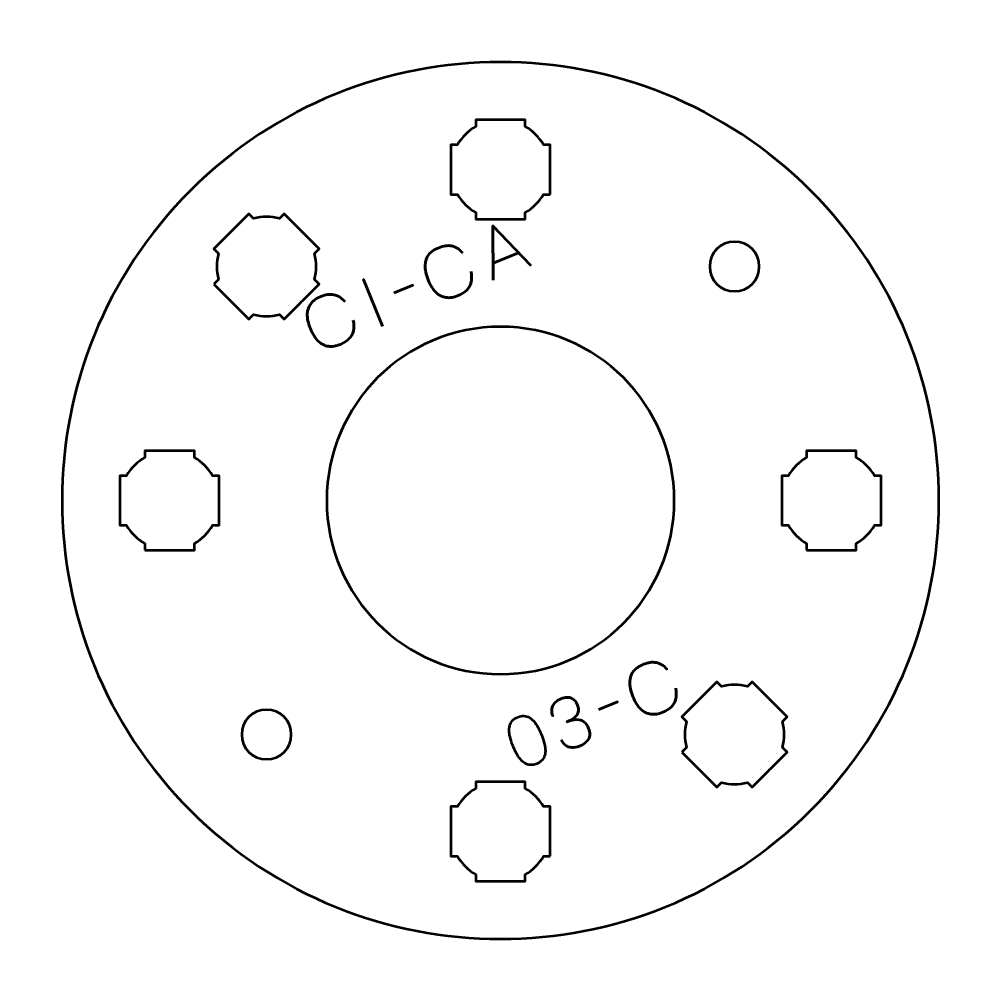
# Model space of a CAD drawing. Header units: centimetres. Extents: x -16.4 to -4.6, y -20.8 to -8.9.
# Drawn here: x -16.41 to -10.59, y -20.76 to -14.94 of the extents above; entities that cross this region are included whole.
import ezdxf

# ---------------------------------------------------------------- set-up
doc = ezdxf.new("R2010")
doc.units = ezdxf.units.CM
doc.header["$MEASUREMENT"] = 0
doc.layers.add('Layer 1', color=7, linetype='Continuous')

msp = doc.modelspace()

# ---------------------------------------------------------------- linework, layer by layer
at = {"layer": 'Layer 1', "lineweight": 53}
for points, knots in [([(-15.37382, -15.97616), (-14.33912, -14.94146), (-12.66088, -14.94146), (-11.62615, -15.97619), (-11.62615, -15.97619), (-10.59145, -17.01089), (-10.59145, -18.68913), (-11.62615, -19.72383), (-11.62615, -19.72383), (-12.66088, -20.75855), (-14.33912, -20.75855), (-15.37382, -19.72385), (-15.37382, -19.72385), (-16.40855, -18.68913), (-16.40855, -17.01089), (-15.37382, -15.97616)], [0, 0, 0, 0, 0.25, 0.25, 0.25, 0.25, 0.5, 0.5, 0.5, 0.5, 0.75, 0.75, 0.75, 0.75, 1, 1, 1, 1]), ([(-13.19997, -15.99998), (-13.19997, -15.99998), (-13.24017, -15.99998), (-13.24017, -15.99998), (-13.24017, -15.99998), (-13.2665, -16.0455), (-13.30446, -16.08343), (-13.34997, -16.10976), (-13.34997, -16.10976), (-13.34997, -16.10976), (-13.34997, -16.14998), (-13.34997, -16.14998), (-13.34997, -16.14998), (-13.34997, -16.14998), (-13.64997, -16.14998), (-13.64997, -16.14998), (-13.64997, -16.14998), (-13.64997, -16.14998), (-13.64997, -16.10979), (-13.64997, -16.10979), (-13.64997, -16.10979), (-13.6955, -16.08346), (-13.73349, -16.04551), (-13.75985, -15.99998), (-13.75985, -15.99998), (-13.75985, -15.99998), (-13.79997, -15.99998), (-13.79997, -15.99998), (-13.79997, -15.99998), (-13.79997, -15.99998), (-13.79997, -15.85456), (-13.79997, -15.85456), (-13.79997, -15.85456), (-13.79997, -15.85456), (-13.80003, -15.84991), (-13.80003, -15.84991), (-13.80003, -15.84991), (-13.80003, -15.84991), (-13.79997, -15.84527), (-13.79997, -15.84527), (-13.79997, -15.84527), (-13.79997, -15.84527), (-13.79997, -15.69998), (-13.79997, -15.69998), (-13.79997, -15.69998), (-13.79997, -15.69998), (-13.7599, -15.69998), (-13.7599, -15.69998), (-13.7599, -15.69998), (-13.73355, -15.65441), (-13.69555, -15.6164), (-13.64997, -15.59004), (-13.64997, -15.59004), (-13.64997, -15.59004), (-13.64997, -15.54998), (-13.64997, -15.54998), (-13.64997, -15.54998), (-13.64997, -15.54998), (-13.50669, -15.54998), (-13.50669, -15.54998), (-13.50669, -15.54998), (-13.50669, -15.54998), (-13.50002, -15.5499), (-13.50002, -15.5499), (-13.50002, -15.5499), (-13.50002, -15.5499), (-13.49334, -15.54998), (-13.49334, -15.54998), (-13.49334, -15.54998), (-13.49334, -15.54998), (-13.34997, -15.54998), (-13.34997, -15.54998), (-13.34997, -15.54998), (-13.34997, -15.54998), (-13.34997, -15.59008), (-13.34997, -15.59008), (-13.34997, -15.59008), (-13.30443, -15.61644), (-13.26645, -15.65443), (-13.24012, -15.69998), (-13.24012, -15.69998), (-13.24012, -15.69998), (-13.19997, -15.69998), (-13.19997, -15.69998), (-13.19997, -15.69998), (-13.19997, -15.69998), (-13.19997, -15.99998), (-13.19997, -15.99998)], [0, 0, 0, 0, 0.0454545, 0.0454545, 0.0454545, 0.0454545, 0.0909091, 0.0909091, 0.0909091, 0.0909091, 0.1363636, 0.1363636, 0.1363636, 0.1363636, 0.1818182, 0.1818182, 0.1818182, 0.1818182, 0.2272727, 0.2272727, 0.2272727, 0.2272727, 0.2727273, 0.2727273, 0.2727273, 0.2727273, 0.3181818, 0.3181818, 0.3181818, 0.3181818, 0.3636364, 0.3636364, 0.3636364, 0.3636364, 0.4090909, 0.4090909, 0.4090909, 0.4090909, 0.4545455, 0.4545455, 0.4545455, 0.4545455, 0.5, 0.5, 0.5, 0.5, 0.5454545, 0.5454545, 0.5454545, 0.5454545, 0.5909091, 0.5909091, 0.5909091, 0.5909091, 0.6363636, 0.6363636, 0.6363636, 0.6363636, 0.6818182, 0.6818182, 0.6818182, 0.6818182, 0.7272727, 0.7272727, 0.7272727, 0.7272727, 0.7727273, 0.7727273, 0.7727273, 0.7727273, 0.8181818, 0.8181818, 0.8181818, 0.8181818, 0.8636364, 0.8636364, 0.8636364, 0.8636364, 0.9090909, 0.9090909, 0.9090909, 0.9090909, 0.9545455, 0.9545455, 0.9545455, 0.9545455, 1, 1, 1, 1]), ([(-15.23245, -16.54182), (-15.23245, -16.54182), (-15.20403, -16.51339), (-15.20403, -16.51339), (-15.20403, -16.51339), (-15.2176, -16.46259), (-15.21758, -16.40893), (-15.20401, -16.35813), (-15.20401, -16.35813), (-15.20401, -16.35813), (-15.23245, -16.32969), (-15.23245, -16.32969), (-15.23245, -16.32969), (-15.23245, -16.32969), (-15.02032, -16.11756), (-15.02032, -16.11756), (-15.02032, -16.11756), (-15.02032, -16.11756), (-14.9919, -16.14597), (-14.9919, -16.14597), (-14.9919, -16.14597), (-14.94109, -16.1324), (-14.88739, -16.13237), (-14.83656, -16.14593), (-14.83656, -16.14593), (-14.83656, -16.14593), (-14.80819, -16.11756), (-14.80819, -16.11756), (-14.80819, -16.11756), (-14.80819, -16.11756), (-14.70536, -16.22038), (-14.70536, -16.22038), (-14.70536, -16.22038), (-14.70536, -16.22038), (-14.70203, -16.22363), (-14.70203, -16.22363), (-14.70203, -16.22363), (-14.70203, -16.22363), (-14.69879, -16.22695), (-14.69879, -16.22695), (-14.69879, -16.22695), (-14.69879, -16.22695), (-14.59606, -16.32969), (-14.59606, -16.32969), (-14.59606, -16.32969), (-14.59606, -16.32969), (-14.62439, -16.35802), (-14.62439, -16.35802), (-14.62439, -16.35802), (-14.6108, -16.40888), (-14.61079, -16.46262), (-14.62438, -16.51349), (-14.62438, -16.51349), (-14.62438, -16.51349), (-14.59606, -16.54182), (-14.59606, -16.54182), (-14.59606, -16.54182), (-14.59606, -16.54182), (-14.69737, -16.64313), (-14.69737, -16.64313), (-14.69737, -16.64313), (-14.69737, -16.64313), (-14.70203, -16.64791), (-14.70203, -16.64791), (-14.70203, -16.64791), (-14.70203, -16.64791), (-14.70681, -16.65257), (-14.70681, -16.65257), (-14.70681, -16.65257), (-14.70681, -16.65257), (-14.80819, -16.75395), (-14.80819, -16.75395), (-14.80819, -16.75395), (-14.80819, -16.75395), (-14.83654, -16.7256), (-14.83654, -16.7256), (-14.83654, -16.7256), (-14.88739, -16.73916), (-14.9411, -16.73915), (-14.99193, -16.72556), (-14.99193, -16.72556), (-14.99193, -16.72556), (-15.02032, -16.75395), (-15.02032, -16.75395), (-15.02032, -16.75395), (-15.02032, -16.75395), (-15.23245, -16.54182), (-15.23245, -16.54182)], [0, 0, 0, 0, 0.0454545, 0.0454545, 0.0454545, 0.0454545, 0.0909091, 0.0909091, 0.0909091, 0.0909091, 0.1363636, 0.1363636, 0.1363636, 0.1363636, 0.1818182, 0.1818182, 0.1818182, 0.1818182, 0.2272727, 0.2272727, 0.2272727, 0.2272727, 0.2727273, 0.2727273, 0.2727273, 0.2727273, 0.3181818, 0.3181818, 0.3181818, 0.3181818, 0.3636364, 0.3636364, 0.3636364, 0.3636364, 0.4090909, 0.4090909, 0.4090909, 0.4090909, 0.4545455, 0.4545455, 0.4545455, 0.4545455, 0.5, 0.5, 0.5, 0.5, 0.5454545, 0.5454545, 0.5454545, 0.5454545, 0.5909091, 0.5909091, 0.5909091, 0.5909091, 0.6363636, 0.6363636, 0.6363636, 0.6363636, 0.6818182, 0.6818182, 0.6818182, 0.6818182, 0.7272727, 0.7272727, 0.7272727, 0.7272727, 0.7727273, 0.7727273, 0.7727273, 0.7727273, 0.8181818, 0.8181818, 0.8181818, 0.8181818, 0.8636364, 0.8636364, 0.8636364, 0.8636364, 0.9090909, 0.9090909, 0.9090909, 0.9090909, 0.9545455, 0.9545455, 0.9545455, 0.9545455, 1, 1, 1, 1]), ([(-12.0858, -16.28578), (-12.00297, -16.28578), (-11.9358, -16.35295), (-11.9358, -16.43578), (-11.9358, -16.43578), (-11.9358, -16.51861), (-12.00297, -16.58578), (-12.0858, -16.58578), (-12.0858, -16.58578), (-12.16863, -16.58578), (-12.2358, -16.51861), (-12.2358, -16.43578), (-12.2358, -16.43578), (-12.2358, -16.35295), (-12.16863, -16.28578), (-12.0858, -16.28578)], [0, 0, 0, 0, 0.25, 0.25, 0.25, 0.25, 0.5, 0.5, 0.5, 0.5, 0.75, 0.75, 0.75, 0.75, 1, 1, 1, 1]), ([(-13.50002, -16.79992), (-12.92022, -16.79992), (-12.45001, -17.27013), (-12.45001, -17.84993), (-12.45001, -17.84993), (-12.45001, -18.42973), (-12.92022, -18.89994), (-13.50002, -18.89994), (-13.50002, -18.89994), (-14.07982, -18.89994), (-14.55003, -18.42973), (-14.55003, -17.84993), (-14.55003, -17.84993), (-14.55003, -17.27013), (-14.07982, -16.79992), (-13.50002, -16.79992)], [0, 0, 0, 0, 0.25, 0.25, 0.25, 0.25, 0.5, 0.5, 0.5, 0.5, 0.75, 0.75, 0.75, 0.75, 1, 1, 1, 1]), ([(-15.65004, -18.14997), (-15.65004, -18.14997), (-15.65004, -18.10977), (-15.65004, -18.10977), (-15.65004, -18.10977), (-15.69556, -18.08344), (-15.73349, -18.04548), (-15.75982, -17.99997), (-15.75982, -17.99997), (-15.75982, -17.99997), (-15.80004, -17.99997), (-15.80004, -17.99997), (-15.80004, -17.99997), (-15.80004, -17.99997), (-15.80004, -17.69997), (-15.80004, -17.69997), (-15.80004, -17.69997), (-15.80004, -17.69997), (-15.75985, -17.69997), (-15.75985, -17.69997), (-15.75985, -17.69997), (-15.73352, -17.65444), (-15.69557, -17.61645), (-15.65004, -17.59009), (-15.65004, -17.59009), (-15.65004, -17.59009), (-15.65004, -17.54997), (-15.65004, -17.54997), (-15.65004, -17.54997), (-15.65004, -17.54997), (-15.50462, -17.54997), (-15.50462, -17.54997), (-15.50462, -17.54997), (-15.50462, -17.54997), (-15.49997, -17.54991), (-15.49997, -17.54991), (-15.49997, -17.54991), (-15.49997, -17.54991), (-15.49533, -17.54997), (-15.49533, -17.54997), (-15.49533, -17.54997), (-15.49533, -17.54997), (-15.35004, -17.54997), (-15.35004, -17.54997), (-15.35004, -17.54997), (-15.35004, -17.54997), (-15.35004, -17.59004), (-15.35004, -17.59004), (-15.35004, -17.59004), (-15.30447, -17.61639), (-15.26646, -17.65439), (-15.2401, -17.69997), (-15.2401, -17.69997), (-15.2401, -17.69997), (-15.20004, -17.69997), (-15.20004, -17.69997), (-15.20004, -17.69997), (-15.20004, -17.69997), (-15.20004, -17.84325), (-15.20004, -17.84325), (-15.20004, -17.84325), (-15.20004, -17.84325), (-15.19996, -17.84992), (-15.19996, -17.84992), (-15.19996, -17.84992), (-15.19996, -17.84992), (-15.20004, -17.8566), (-15.20004, -17.8566), (-15.20004, -17.8566), (-15.20004, -17.8566), (-15.20004, -17.99997), (-15.20004, -17.99997), (-15.20004, -17.99997), (-15.20004, -17.99997), (-15.24014, -17.99997), (-15.24014, -17.99997), (-15.24014, -17.99997), (-15.2665, -18.04551), (-15.30449, -18.08349), (-15.35004, -18.10982), (-15.35004, -18.10982), (-15.35004, -18.10982), (-15.35004, -18.14997), (-15.35004, -18.14997), (-15.35004, -18.14997), (-15.35004, -18.14997), (-15.65004, -18.14997), (-15.65004, -18.14997)], [0, 0, 0, 0, 0.0454545, 0.0454545, 0.0454545, 0.0454545, 0.0909091, 0.0909091, 0.0909091, 0.0909091, 0.1363636, 0.1363636, 0.1363636, 0.1363636, 0.1818182, 0.1818182, 0.1818182, 0.1818182, 0.2272727, 0.2272727, 0.2272727, 0.2272727, 0.2727273, 0.2727273, 0.2727273, 0.2727273, 0.3181818, 0.3181818, 0.3181818, 0.3181818, 0.3636364, 0.3636364, 0.3636364, 0.3636364, 0.4090909, 0.4090909, 0.4090909, 0.4090909, 0.4545455, 0.4545455, 0.4545455, 0.4545455, 0.5, 0.5, 0.5, 0.5, 0.5454545, 0.5454545, 0.5454545, 0.5454545, 0.5909091, 0.5909091, 0.5909091, 0.5909091, 0.6363636, 0.6363636, 0.6363636, 0.6363636, 0.6818182, 0.6818182, 0.6818182, 0.6818182, 0.7272727, 0.7272727, 0.7272727, 0.7272727, 0.7727273, 0.7727273, 0.7727273, 0.7727273, 0.8181818, 0.8181818, 0.8181818, 0.8181818, 0.8636364, 0.8636364, 0.8636364, 0.8636364, 0.9090909, 0.9090909, 0.9090909, 0.9090909, 0.9545455, 0.9545455, 0.9545455, 0.9545455, 1, 1, 1, 1]), ([(-11.65004, -18.14997), (-11.65004, -18.14997), (-11.65004, -18.10977), (-11.65004, -18.10977), (-11.65004, -18.10977), (-11.69556, -18.08344), (-11.73349, -18.04548), (-11.75982, -17.99997), (-11.75982, -17.99997), (-11.75982, -17.99997), (-11.80004, -17.99997), (-11.80004, -17.99997), (-11.80004, -17.99997), (-11.80004, -17.99997), (-11.80004, -17.69997), (-11.80004, -17.69997), (-11.80004, -17.69997), (-11.80004, -17.69997), (-11.75985, -17.69997), (-11.75985, -17.69997), (-11.75985, -17.69997), (-11.73352, -17.65444), (-11.69557, -17.61645), (-11.65004, -17.59009), (-11.65004, -17.59009), (-11.65004, -17.59009), (-11.65004, -17.54997), (-11.65004, -17.54997), (-11.65004, -17.54997), (-11.65004, -17.54997), (-11.50462, -17.54997), (-11.50462, -17.54997), (-11.50462, -17.54997), (-11.50462, -17.54997), (-11.49997, -17.54991), (-11.49997, -17.54991), (-11.49997, -17.54991), (-11.49997, -17.54991), (-11.49533, -17.54997), (-11.49533, -17.54997), (-11.49533, -17.54997), (-11.49533, -17.54997), (-11.35004, -17.54997), (-11.35004, -17.54997), (-11.35004, -17.54997), (-11.35004, -17.54997), (-11.35004, -17.59004), (-11.35004, -17.59004), (-11.35004, -17.59004), (-11.30447, -17.61639), (-11.26646, -17.65439), (-11.2401, -17.69997), (-11.2401, -17.69997), (-11.2401, -17.69997), (-11.20004, -17.69997), (-11.20004, -17.69997), (-11.20004, -17.69997), (-11.20004, -17.69997), (-11.20004, -17.84325), (-11.20004, -17.84325), (-11.20004, -17.84325), (-11.20004, -17.84325), (-11.19996, -17.84992), (-11.19996, -17.84992), (-11.19996, -17.84992), (-11.19996, -17.84992), (-11.20004, -17.8566), (-11.20004, -17.8566), (-11.20004, -17.8566), (-11.20004, -17.8566), (-11.20004, -17.99997), (-11.20004, -17.99997), (-11.20004, -17.99997), (-11.20004, -17.99997), (-11.24014, -17.99997), (-11.24014, -17.99997), (-11.24014, -17.99997), (-11.2665, -18.04551), (-11.30449, -18.08349), (-11.35004, -18.10982), (-11.35004, -18.10982), (-11.35004, -18.10982), (-11.35004, -18.14997), (-11.35004, -18.14997), (-11.35004, -18.14997), (-11.35004, -18.14997), (-11.65004, -18.14997), (-11.65004, -18.14997)], [0, 0, 0, 0, 0.0454545, 0.0454545, 0.0454545, 0.0454545, 0.0909091, 0.0909091, 0.0909091, 0.0909091, 0.1363636, 0.1363636, 0.1363636, 0.1363636, 0.1818182, 0.1818182, 0.1818182, 0.1818182, 0.2272727, 0.2272727, 0.2272727, 0.2272727, 0.2727273, 0.2727273, 0.2727273, 0.2727273, 0.3181818, 0.3181818, 0.3181818, 0.3181818, 0.3636364, 0.3636364, 0.3636364, 0.3636364, 0.4090909, 0.4090909, 0.4090909, 0.4090909, 0.4545455, 0.4545455, 0.4545455, 0.4545455, 0.5, 0.5, 0.5, 0.5, 0.5454545, 0.5454545, 0.5454545, 0.5454545, 0.5909091, 0.5909091, 0.5909091, 0.5909091, 0.6363636, 0.6363636, 0.6363636, 0.6363636, 0.6818182, 0.6818182, 0.6818182, 0.6818182, 0.7272727, 0.7272727, 0.7272727, 0.7272727, 0.7727273, 0.7727273, 0.7727273, 0.7727273, 0.8181818, 0.8181818, 0.8181818, 0.8181818, 0.8636364, 0.8636364, 0.8636364, 0.8636364, 0.9090909, 0.9090909, 0.9090909, 0.9090909, 0.9545455, 0.9545455, 0.9545455, 0.9545455, 1, 1, 1, 1]), ([(-12.40403, -19.37025), (-12.40403, -19.37025), (-12.3756, -19.34182), (-12.3756, -19.34182), (-12.3756, -19.34182), (-12.38917, -19.29102), (-12.38915, -19.23735), (-12.37559, -19.18655), (-12.37559, -19.18655), (-12.37559, -19.18655), (-12.40403, -19.15812), (-12.40403, -19.15812), (-12.40403, -19.15812), (-12.40403, -19.15812), (-12.19189, -18.94598), (-12.19189, -18.94598), (-12.19189, -18.94598), (-12.19189, -18.94598), (-12.16348, -18.9744), (-12.16348, -18.9744), (-12.16348, -18.9744), (-12.11266, -18.96083), (-12.05897, -18.9608), (-12.00813, -18.97435), (-12.00813, -18.97435), (-12.00813, -18.97435), (-11.97976, -18.94598), (-11.97976, -18.94598), (-11.97976, -18.94598), (-11.97976, -18.94598), (-11.87694, -19.04881), (-11.87694, -19.04881), (-11.87694, -19.04881), (-11.87694, -19.04881), (-11.8736, -19.05206), (-11.8736, -19.05206), (-11.8736, -19.05206), (-11.8736, -19.05206), (-11.87037, -19.05538), (-11.87037, -19.05538), (-11.87037, -19.05538), (-11.87037, -19.05538), (-11.76763, -19.15812), (-11.76763, -19.15812), (-11.76763, -19.15812), (-11.76763, -19.15812), (-11.79596, -19.18645), (-11.79596, -19.18645), (-11.79596, -19.18645), (-11.78237, -19.2373), (-11.78237, -19.29105), (-11.79596, -19.34192), (-11.79596, -19.34192), (-11.79596, -19.34192), (-11.76763, -19.37025), (-11.76763, -19.37025), (-11.76763, -19.37025), (-11.76763, -19.37025), (-11.86895, -19.47156), (-11.86895, -19.47156), (-11.86895, -19.47156), (-11.86895, -19.47156), (-11.8736, -19.47633), (-11.8736, -19.47633), (-11.8736, -19.47633), (-11.8736, -19.47633), (-11.87838, -19.481), (-11.87838, -19.481), (-11.87838, -19.481), (-11.87838, -19.481), (-11.97976, -19.58238), (-11.97976, -19.58238), (-11.97976, -19.58238), (-11.97976, -19.58238), (-12.00812, -19.55402), (-12.00812, -19.55402), (-12.00812, -19.55402), (-12.05896, -19.56759), (-12.11268, -19.56758), (-12.1635, -19.55399), (-12.1635, -19.55399), (-12.1635, -19.55399), (-12.19189, -19.58238), (-12.19189, -19.58238), (-12.19189, -19.58238), (-12.19189, -19.58238), (-12.40403, -19.37025), (-12.40403, -19.37025)], [0, 0, 0, 0, 0.0454545, 0.0454545, 0.0454545, 0.0454545, 0.0909091, 0.0909091, 0.0909091, 0.0909091, 0.1363636, 0.1363636, 0.1363636, 0.1363636, 0.1818182, 0.1818182, 0.1818182, 0.1818182, 0.2272727, 0.2272727, 0.2272727, 0.2272727, 0.2727273, 0.2727273, 0.2727273, 0.2727273, 0.3181818, 0.3181818, 0.3181818, 0.3181818, 0.3636364, 0.3636364, 0.3636364, 0.3636364, 0.4090909, 0.4090909, 0.4090909, 0.4090909, 0.4545455, 0.4545455, 0.4545455, 0.4545455, 0.5, 0.5, 0.5, 0.5, 0.5454545, 0.5454545, 0.5454545, 0.5454545, 0.5909091, 0.5909091, 0.5909091, 0.5909091, 0.6363636, 0.6363636, 0.6363636, 0.6363636, 0.6818182, 0.6818182, 0.6818182, 0.6818182, 0.7272727, 0.7272727, 0.7272727, 0.7272727, 0.7727273, 0.7727273, 0.7727273, 0.7727273, 0.8181818, 0.8181818, 0.8181818, 0.8181818, 0.8636364, 0.8636364, 0.8636364, 0.8636364, 0.9090909, 0.9090909, 0.9090909, 0.9090909, 0.9545455, 0.9545455, 0.9545455, 0.9545455, 1, 1, 1, 1]), ([(-14.91423, -19.1142), (-14.8314, -19.1142), (-14.76423, -19.18137), (-14.76423, -19.2642), (-14.76423, -19.2642), (-14.76423, -19.34703), (-14.8314, -19.4142), (-14.91423, -19.4142), (-14.91423, -19.4142), (-14.99706, -19.4142), (-15.06423, -19.34703), (-15.06423, -19.2642), (-15.06423, -19.2642), (-15.06423, -19.18137), (-14.99706, -19.1142), (-14.91423, -19.1142)], [0, 0, 0, 0, 0.25, 0.25, 0.25, 0.25, 0.5, 0.5, 0.5, 0.5, 0.75, 0.75, 0.75, 0.75, 1, 1, 1, 1]), ([(-13.19997, -19.99998), (-13.19997, -19.99998), (-13.24017, -19.99998), (-13.24017, -19.99998), (-13.24017, -19.99998), (-13.2665, -20.0455), (-13.30446, -20.08343), (-13.34997, -20.10976), (-13.34997, -20.10976), (-13.34997, -20.10976), (-13.34997, -20.14998), (-13.34997, -20.14998), (-13.34997, -20.14998), (-13.34997, -20.14998), (-13.64997, -20.14998), (-13.64997, -20.14998), (-13.64997, -20.14998), (-13.64997, -20.14998), (-13.64997, -20.10979), (-13.64997, -20.10979), (-13.64997, -20.10979), (-13.6955, -20.08346), (-13.73349, -20.04551), (-13.75985, -19.99998), (-13.75985, -19.99998), (-13.75985, -19.99998), (-13.79997, -19.99998), (-13.79997, -19.99998), (-13.79997, -19.99998), (-13.79997, -19.99998), (-13.79997, -19.85456), (-13.79997, -19.85456), (-13.79997, -19.85456), (-13.79997, -19.85456), (-13.80003, -19.84991), (-13.80003, -19.84991), (-13.80003, -19.84991), (-13.80003, -19.84991), (-13.79997, -19.84527), (-13.79997, -19.84527), (-13.79997, -19.84527), (-13.79997, -19.84527), (-13.79997, -19.69998), (-13.79997, -19.69998), (-13.79997, -19.69998), (-13.79997, -19.69998), (-13.7599, -19.69998), (-13.7599, -19.69998), (-13.7599, -19.69998), (-13.73355, -19.65441), (-13.69555, -19.6164), (-13.64997, -19.59004), (-13.64997, -19.59004), (-13.64997, -19.59004), (-13.64997, -19.54998), (-13.64997, -19.54998), (-13.64997, -19.54998), (-13.64997, -19.54998), (-13.50669, -19.54998), (-13.50669, -19.54998), (-13.50669, -19.54998), (-13.50669, -19.54998), (-13.50002, -19.5499), (-13.50002, -19.5499), (-13.50002, -19.5499), (-13.50002, -19.5499), (-13.49334, -19.54998), (-13.49334, -19.54998), (-13.49334, -19.54998), (-13.49334, -19.54998), (-13.34997, -19.54998), (-13.34997, -19.54998), (-13.34997, -19.54998), (-13.34997, -19.54998), (-13.34997, -19.59008), (-13.34997, -19.59008), (-13.34997, -19.59008), (-13.30443, -19.61644), (-13.26645, -19.65443), (-13.24012, -19.69998), (-13.24012, -19.69998), (-13.24012, -19.69998), (-13.19997, -19.69998), (-13.19997, -19.69998), (-13.19997, -19.69998), (-13.19997, -19.69998), (-13.19997, -19.99998), (-13.19997, -19.99998)], [0, 0, 0, 0, 0.0454545, 0.0454545, 0.0454545, 0.0454545, 0.0909091, 0.0909091, 0.0909091, 0.0909091, 0.1363636, 0.1363636, 0.1363636, 0.1363636, 0.1818182, 0.1818182, 0.1818182, 0.1818182, 0.2272727, 0.2272727, 0.2272727, 0.2272727, 0.2727273, 0.2727273, 0.2727273, 0.2727273, 0.3181818, 0.3181818, 0.3181818, 0.3181818, 0.3636364, 0.3636364, 0.3636364, 0.3636364, 0.4090909, 0.4090909, 0.4090909, 0.4090909, 0.4545455, 0.4545455, 0.4545455, 0.4545455, 0.5, 0.5, 0.5, 0.5, 0.5454545, 0.5454545, 0.5454545, 0.5454545, 0.5909091, 0.5909091, 0.5909091, 0.5909091, 0.6363636, 0.6363636, 0.6363636, 0.6363636, 0.6818182, 0.6818182, 0.6818182, 0.6818182, 0.7272727, 0.7272727, 0.7272727, 0.7272727, 0.7727273, 0.7727273, 0.7727273, 0.7727273, 0.8181818, 0.8181818, 0.8181818, 0.8181818, 0.8636364, 0.8636364, 0.8636364, 0.8636364, 0.9090909, 0.9090909, 0.9090909, 0.9090909, 0.9545455, 0.9545455, 0.9545455, 0.9545455, 1, 1, 1, 1])]:
    msp.add_open_spline(points, degree=3, knots=knots, dxfattribs=at)
at = {"layer": 'Layer 1', "color": 5, "lineweight": 53}
for points, knots in [([(-13.54454, -16.51898), (-13.54454, -16.51898), (-13.54661, -16.19066), (-13.54661, -16.19066), (-13.54661, -16.19066), (-13.54661, -16.19066), (-13.31966, -16.42809), (-13.31966, -16.42809), (-13.31966, -16.42809), (-13.31966, -16.42809), (-13.54661, -16.19066), (-13.54661, -16.19066), (-13.54661, -16.19066), (-13.54661, -16.19066), (-13.54454, -16.51898), (-13.54454, -16.51898)], [0, 0, 0, 0, 0.25, 0.25, 0.25, 0.25, 0.5, 0.5, 0.5, 0.5, 0.75, 0.75, 0.75, 0.75, 1, 1, 1, 1]), ([(-13.67827, -16.46592), (-13.67347, -16.4901), (-13.67323, -16.51155), (-13.67769, -16.53021), (-13.67769, -16.53021), (-13.68216, -16.54887), (-13.69105, -16.56494), (-13.70429, -16.57845), (-13.70429, -16.57845), (-13.71754, -16.59194), (-13.73491, -16.60302), (-13.75638, -16.61165), (-13.75638, -16.61165), (-13.7825, -16.62228), (-13.80667, -16.62617), (-13.82901, -16.62329), (-13.82901, -16.62329), (-13.85135, -16.62042), (-13.87158, -16.61021), (-13.88977, -16.5927), (-13.88977, -16.5927), (-13.90796, -16.57512), (-13.92383, -16.54971), (-13.93737, -16.5163), (-13.93737, -16.5163), (-13.95076, -16.48295), (-13.957, -16.45368), (-13.95615, -16.42843), (-13.95615, -16.42843), (-13.95522, -16.40318), (-13.94777, -16.38179), (-13.93371, -16.36414), (-13.93371, -16.36414), (-13.91966, -16.34648), (-13.89957, -16.33247), (-13.87344, -16.32197), (-13.87344, -16.32197), (-13.84554, -16.31057), (-13.81976, -16.30713), (-13.79609, -16.3115), (-13.79609, -16.3115), (-13.77241, -16.31587), (-13.75116, -16.32883), (-13.73229, -16.35037), (-13.73229, -16.35037), (-13.75116, -16.32883), (-13.77241, -16.31587), (-13.79609, -16.3115), (-13.79609, -16.3115), (-13.81976, -16.30713), (-13.84554, -16.31057), (-13.87344, -16.32197), (-13.87344, -16.32197), (-13.89957, -16.33247), (-13.91966, -16.34648), (-13.93371, -16.36414), (-13.93371, -16.36414), (-13.94777, -16.38179), (-13.95522, -16.40318), (-13.95615, -16.42843), (-13.95615, -16.42843), (-13.957, -16.45368), (-13.95076, -16.48295), (-13.93737, -16.5163), (-13.93737, -16.5163), (-13.92383, -16.54971), (-13.90796, -16.57512), (-13.88977, -16.5927), (-13.88977, -16.5927), (-13.87158, -16.61021), (-13.85135, -16.62042), (-13.82901, -16.62329), (-13.82901, -16.62329), (-13.80667, -16.62617), (-13.7825, -16.62228), (-13.75638, -16.61165), (-13.75638, -16.61165), (-13.73491, -16.60302), (-13.71754, -16.59194), (-13.70429, -16.57845), (-13.70429, -16.57845), (-13.69105, -16.56494), (-13.68216, -16.54887), (-13.67769, -16.53021), (-13.67769, -16.53021), (-13.67323, -16.51155), (-13.67347, -16.4901), (-13.67827, -16.46592)], [0, 0, 0, 0, 0.0454545, 0.0454545, 0.0454545, 0.0454545, 0.0909091, 0.0909091, 0.0909091, 0.0909091, 0.1363636, 0.1363636, 0.1363636, 0.1363636, 0.1818182, 0.1818182, 0.1818182, 0.1818182, 0.2272727, 0.2272727, 0.2272727, 0.2272727, 0.2727273, 0.2727273, 0.2727273, 0.2727273, 0.3181818, 0.3181818, 0.3181818, 0.3181818, 0.3636364, 0.3636364, 0.3636364, 0.3636364, 0.4090909, 0.4090909, 0.4090909, 0.4090909, 0.4545455, 0.4545455, 0.4545455, 0.4545455, 0.5, 0.5, 0.5, 0.5, 0.5454545, 0.5454545, 0.5454545, 0.5454545, 0.5909091, 0.5909091, 0.5909091, 0.5909091, 0.6363636, 0.6363636, 0.6363636, 0.6363636, 0.6818182, 0.6818182, 0.6818182, 0.6818182, 0.7272727, 0.7272727, 0.7272727, 0.7272727, 0.7727273, 0.7727273, 0.7727273, 0.7727273, 0.8181818, 0.8181818, 0.8181818, 0.8181818, 0.8636364, 0.8636364, 0.8636364, 0.8636364, 0.9090909, 0.9090909, 0.9090909, 0.9090909, 0.9545455, 0.9545455, 0.9545455, 0.9545455, 1, 1, 1, 1]), ([(-13.54526, -16.41561), (-13.54526, -16.41561), (-13.3914, -16.35345), (-13.3914, -16.35345), (-13.3914, -16.35345), (-13.3914, -16.35345), (-13.54526, -16.41561), (-13.54526, -16.41561)], [0, 0, 0, 0, 0.5, 0.5, 0.5, 0.5, 1, 1, 1, 1]), ([(-14.21362, -16.79654), (-14.21362, -16.79654), (-14.32792, -16.51352), (-14.32792, -16.51352), (-14.32792, -16.51352), (-14.32792, -16.51352), (-14.21362, -16.79654), (-14.21362, -16.79654)], [0, 0, 0, 0, 0.5, 0.5, 0.5, 0.5, 1, 1, 1, 1]), ([(-14.1433, -16.59424), (-14.1433, -16.59424), (-14.02908, -16.5481), (-14.02908, -16.5481), (-14.02908, -16.5481), (-14.02908, -16.5481), (-14.1433, -16.59424), (-14.1433, -16.59424)], [0, 0, 0, 0, 0.5, 0.5, 0.5, 0.5, 1, 1, 1, 1]), ([(-14.38969, -16.7606), (-14.38489, -16.78478), (-14.38465, -16.80623), (-14.38911, -16.82489), (-14.38911, -16.82489), (-14.39358, -16.84355), (-14.40247, -16.85962), (-14.41571, -16.87313), (-14.41571, -16.87313), (-14.42896, -16.88662), (-14.44633, -16.8977), (-14.4678, -16.90633), (-14.4678, -16.90633), (-14.49392, -16.91696), (-14.51809, -16.92085), (-14.54043, -16.91797), (-14.54043, -16.91797), (-14.56277, -16.9151), (-14.583, -16.90489), (-14.60119, -16.88738), (-14.60119, -16.88738), (-14.61938, -16.8698), (-14.63525, -16.84439), (-14.64879, -16.81098), (-14.64879, -16.81098), (-14.66218, -16.77763), (-14.66842, -16.74836), (-14.66757, -16.72311), (-14.66757, -16.72311), (-14.66664, -16.69786), (-14.65919, -16.67647), (-14.64513, -16.65882), (-14.64513, -16.65882), (-14.63108, -16.64116), (-14.61099, -16.62715), (-14.58486, -16.61665), (-14.58486, -16.61665), (-14.55696, -16.60525), (-14.53118, -16.60181), (-14.50751, -16.60618), (-14.50751, -16.60618), (-14.48383, -16.61055), (-14.46258, -16.62351), (-14.44371, -16.64505), (-14.44371, -16.64505), (-14.46258, -16.62351), (-14.48383, -16.61055), (-14.50751, -16.60618), (-14.50751, -16.60618), (-14.53118, -16.60181), (-14.55696, -16.60525), (-14.58486, -16.61665), (-14.58486, -16.61665), (-14.61099, -16.62715), (-14.63108, -16.64116), (-14.64513, -16.65882), (-14.64513, -16.65882), (-14.65919, -16.67647), (-14.66664, -16.69786), (-14.66757, -16.72311), (-14.66757, -16.72311), (-14.66842, -16.74836), (-14.66218, -16.77763), (-14.64879, -16.81098), (-14.64879, -16.81098), (-14.63525, -16.84439), (-14.61938, -16.8698), (-14.60119, -16.88738), (-14.60119, -16.88738), (-14.583, -16.90489), (-14.56277, -16.9151), (-14.54043, -16.91797), (-14.54043, -16.91797), (-14.51809, -16.92085), (-14.49392, -16.91696), (-14.4678, -16.90633), (-14.4678, -16.90633), (-14.44633, -16.8977), (-14.42896, -16.88662), (-14.41571, -16.87313), (-14.41571, -16.87313), (-14.40247, -16.85962), (-14.39358, -16.84355), (-14.38911, -16.82489), (-14.38911, -16.82489), (-14.38465, -16.80623), (-14.38489, -16.78478), (-14.38969, -16.7606)], [0, 0, 0, 0, 0.0454545, 0.0454545, 0.0454545, 0.0454545, 0.0909091, 0.0909091, 0.0909091, 0.0909091, 0.1363636, 0.1363636, 0.1363636, 0.1363636, 0.1818182, 0.1818182, 0.1818182, 0.1818182, 0.2272727, 0.2272727, 0.2272727, 0.2272727, 0.2727273, 0.2727273, 0.2727273, 0.2727273, 0.3181818, 0.3181818, 0.3181818, 0.3181818, 0.3636364, 0.3636364, 0.3636364, 0.3636364, 0.4090909, 0.4090909, 0.4090909, 0.4090909, 0.4545455, 0.4545455, 0.4545455, 0.4545455, 0.5, 0.5, 0.5, 0.5, 0.5454545, 0.5454545, 0.5454545, 0.5454545, 0.5909091, 0.5909091, 0.5909091, 0.5909091, 0.6363636, 0.6363636, 0.6363636, 0.6363636, 0.6818182, 0.6818182, 0.6818182, 0.6818182, 0.7272727, 0.7272727, 0.7272727, 0.7272727, 0.7727273, 0.7727273, 0.7727273, 0.7727273, 0.8181818, 0.8181818, 0.8181818, 0.8181818, 0.8636364, 0.8636364, 0.8636364, 0.8636364, 0.9090909, 0.9090909, 0.9090909, 0.9090909, 0.9545455, 0.9545455, 0.9545455, 0.9545455, 1, 1, 1, 1]), ([(-12.44112, -18.98409), (-12.43632, -19.00827), (-12.43608, -19.02972), (-12.44054, -19.04838), (-12.44054, -19.04838), (-12.44501, -19.06704), (-12.45391, -19.08312), (-12.46715, -19.09662), (-12.46715, -19.09662), (-12.48039, -19.11012), (-12.49777, -19.12119), (-12.51923, -19.12982), (-12.51923, -19.12982), (-12.54535, -19.14046), (-12.56952, -19.14434), (-12.59186, -19.14146), (-12.59186, -19.14146), (-12.6142, -19.13859), (-12.63443, -19.12839), (-12.65262, -19.11087), (-12.65262, -19.11087), (-12.67081, -19.09329), (-12.68668, -19.06789), (-12.70022, -19.03447), (-12.70022, -19.03447), (-12.71361, -19.00112), (-12.71985, -18.97185), (-12.719, -18.9466), (-12.719, -18.9466), (-12.71807, -18.92135), (-12.71062, -18.89996), (-12.69656, -18.88231), (-12.69656, -18.88231), (-12.68251, -18.86465), (-12.66242, -18.85065), (-12.63629, -18.84015), (-12.63629, -18.84015), (-12.60839, -18.82874), (-12.58261, -18.82531), (-12.55894, -18.82967), (-12.55894, -18.82967), (-12.53527, -18.83404), (-12.51401, -18.847), (-12.49514, -18.86854), (-12.49514, -18.86854), (-12.51401, -18.847), (-12.53527, -18.83404), (-12.55894, -18.82967), (-12.55894, -18.82967), (-12.58261, -18.82531), (-12.60839, -18.82874), (-12.63629, -18.84015), (-12.63629, -18.84015), (-12.66242, -18.85065), (-12.68251, -18.86465), (-12.69656, -18.88231), (-12.69656, -18.88231), (-12.71062, -18.89996), (-12.71807, -18.92135), (-12.719, -18.9466), (-12.719, -18.9466), (-12.71985, -18.97185), (-12.71361, -19.00112), (-12.70022, -19.03447), (-12.70022, -19.03447), (-12.68668, -19.06789), (-12.67081, -19.09329), (-12.65262, -19.11087), (-12.65262, -19.11087), (-12.63443, -19.12839), (-12.6142, -19.13859), (-12.59186, -19.14146), (-12.59186, -19.14146), (-12.56952, -19.14434), (-12.54535, -19.14046), (-12.51923, -19.12982), (-12.51923, -19.12982), (-12.49777, -19.12119), (-12.48039, -19.11012), (-12.46715, -19.09662), (-12.46715, -19.09662), (-12.45391, -19.08312), (-12.44501, -19.06704), (-12.44054, -19.04838), (-12.44054, -19.04838), (-12.43608, -19.02972), (-12.43632, -19.00827), (-12.44112, -18.98409)], [0, 0, 0, 0, 0.0454545, 0.0454545, 0.0454545, 0.0454545, 0.0909091, 0.0909091, 0.0909091, 0.0909091, 0.1363636, 0.1363636, 0.1363636, 0.1363636, 0.1818182, 0.1818182, 0.1818182, 0.1818182, 0.2272727, 0.2272727, 0.2272727, 0.2272727, 0.2727273, 0.2727273, 0.2727273, 0.2727273, 0.3181818, 0.3181818, 0.3181818, 0.3181818, 0.3636364, 0.3636364, 0.3636364, 0.3636364, 0.4090909, 0.4090909, 0.4090909, 0.4090909, 0.4545455, 0.4545455, 0.4545455, 0.4545455, 0.5, 0.5, 0.5, 0.5, 0.5454545, 0.5454545, 0.5454545, 0.5454545, 0.5909091, 0.5909091, 0.5909091, 0.5909091, 0.6363636, 0.6363636, 0.6363636, 0.6363636, 0.6818182, 0.6818182, 0.6818182, 0.6818182, 0.7272727, 0.7272727, 0.7272727, 0.7272727, 0.7727273, 0.7727273, 0.7727273, 0.7727273, 0.8181818, 0.8181818, 0.8181818, 0.8181818, 0.8636364, 0.8636364, 0.8636364, 0.8636364, 0.9090909, 0.9090909, 0.9090909, 0.9090909, 0.9545455, 0.9545455, 0.9545455, 0.9545455, 1, 1, 1, 1]), ([(-13.13242, -19.29597), (-13.12661, -19.30998), (-13.11838, -19.32107), (-13.10766, -19.32906), (-13.10766, -19.32906), (-13.09686, -19.33706), (-13.08428, -19.34161), (-13.06982, -19.34273), (-13.06982, -19.34273), (-13.05536, -19.34384), (-13.03967, -19.34101), (-13.02282, -19.33432), (-13.02282, -19.33432), (-13.01022, -19.32928), (-12.9993, -19.32323), (-12.99007, -19.31633), (-12.99007, -19.31633), (-12.98083, -19.30942), (-12.97356, -19.30151), (-12.96842, -19.29267), (-12.96842, -19.29267), (-12.96326, -19.28383), (-12.96056, -19.27404), (-12.96018, -19.26318), (-12.96018, -19.26318), (-12.9598, -19.25232), (-12.96224, -19.24037), (-12.96742, -19.22748), (-12.96742, -19.22748), (-12.97432, -19.21013), (-12.98373, -19.197), (-12.99551, -19.18801), (-12.99551, -19.18801), (-13.00735, -19.17902), (-13.02178, -19.17444), (-13.03885, -19.17423), (-13.03885, -19.17423), (-13.05586, -19.17407), (-13.07579, -19.17856), (-13.09852, -19.18774), (-13.09852, -19.18774), (-13.08159, -19.18098), (-13.06798, -19.17362), (-13.05776, -19.1658), (-13.05776, -19.1658), (-13.04746, -19.15792), (-13.04005, -19.14965), (-13.03553, -19.14102), (-13.03553, -19.14102), (-13.03093, -19.1323), (-13.02875, -19.12337), (-13.02888, -19.1142), (-13.02888, -19.1142), (-13.02908, -19.10502), (-13.03104, -19.09569), (-13.03498, -19.08627), (-13.03498, -19.08627), (-13.03871, -19.07678), (-13.04358, -19.06848), (-13.04944, -19.06145), (-13.04944, -19.06145), (-13.0553, -19.05434), (-13.06231, -19.04891), (-13.07054, -19.04518), (-13.07054, -19.04518), (-13.07869, -19.04137), (-13.08806, -19.03966), (-13.09871, -19.03999), (-13.09871, -19.03999), (-13.10938, -19.04032), (-13.12132, -19.04318), (-13.13471, -19.0485), (-13.13471, -19.0485), (-13.14787, -19.05389), (-13.15866, -19.06049), (-13.16698, -19.06826), (-13.16698, -19.06826), (-13.17523, -19.07602), (-13.18131, -19.08458), (-13.18519, -19.09378), (-13.18519, -19.09378), (-13.18902, -19.10299), (-13.19079, -19.1125), (-13.19059, -19.12231), (-13.19059, -19.12231), (-13.19033, -19.13212), (-13.18829, -19.14173), (-13.18449, -19.15122), (-13.18449, -19.15122), (-13.18829, -19.14173), (-13.19033, -19.13212), (-13.19059, -19.12231), (-13.19059, -19.12231), (-13.19079, -19.1125), (-13.18902, -19.10299), (-13.18519, -19.09378), (-13.18519, -19.09378), (-13.18131, -19.08458), (-13.17523, -19.07602), (-13.16698, -19.06826), (-13.16698, -19.06826), (-13.15866, -19.06049), (-13.14787, -19.05389), (-13.13471, -19.0485), (-13.13471, -19.0485), (-13.12132, -19.04318), (-13.10938, -19.04032), (-13.09871, -19.03999), (-13.09871, -19.03999), (-13.08806, -19.03966), (-13.07869, -19.04137), (-13.07054, -19.04518), (-13.07054, -19.04518), (-13.06231, -19.04891), (-13.0553, -19.05434), (-13.04944, -19.06145), (-13.04944, -19.06145), (-13.04358, -19.06848), (-13.03871, -19.07678), (-13.03498, -19.08627), (-13.03498, -19.08627), (-13.03104, -19.09569), (-13.02908, -19.10502), (-13.02888, -19.1142), (-13.02888, -19.1142), (-13.02875, -19.12337), (-13.03093, -19.1323), (-13.03553, -19.14102), (-13.03553, -19.14102), (-13.04005, -19.14965), (-13.04746, -19.15792), (-13.05776, -19.1658), (-13.05776, -19.1658), (-13.06798, -19.17362), (-13.08159, -19.18098), (-13.09852, -19.18774), (-13.09852, -19.18774), (-13.07579, -19.17856), (-13.05586, -19.17407), (-13.03885, -19.17423), (-13.03885, -19.17423), (-13.02178, -19.17444), (-13.00735, -19.17902), (-12.99551, -19.18801), (-12.99551, -19.18801), (-12.98373, -19.197), (-12.97432, -19.21013), (-12.96742, -19.22748), (-12.96742, -19.22748), (-12.96224, -19.24037), (-12.9598, -19.25232), (-12.96018, -19.26318), (-12.96018, -19.26318), (-12.96056, -19.27404), (-12.96326, -19.28383), (-12.96842, -19.29267), (-12.96842, -19.29267), (-12.97356, -19.30151), (-12.98083, -19.30942), (-12.99007, -19.31633), (-12.99007, -19.31633), (-12.9993, -19.32323), (-13.01022, -19.32928), (-13.02282, -19.33432), (-13.02282, -19.33432), (-13.03967, -19.34101), (-13.05536, -19.34384), (-13.06982, -19.34273), (-13.06982, -19.34273), (-13.08428, -19.34161), (-13.09686, -19.33706), (-13.10766, -19.32906), (-13.10766, -19.32906), (-13.11838, -19.32107), (-13.12661, -19.30998), (-13.13242, -19.29597)], [0, 0, 0, 0, 0.0227273, 0.0227273, 0.0227273, 0.0227273, 0.0454545, 0.0454545, 0.0454545, 0.0454545, 0.0681818, 0.0681818, 0.0681818, 0.0681818, 0.0909091, 0.0909091, 0.0909091, 0.0909091, 0.1136364, 0.1136364, 0.1136364, 0.1136364, 0.1363636, 0.1363636, 0.1363636, 0.1363636, 0.1590909, 0.1590909, 0.1590909, 0.1590909, 0.1818182, 0.1818182, 0.1818182, 0.1818182, 0.2045455, 0.2045455, 0.2045455, 0.2045455, 0.2272727, 0.2272727, 0.2272727, 0.2272727, 0.25, 0.25, 0.25, 0.25, 0.2727273, 0.2727273, 0.2727273, 0.2727273, 0.2954545, 0.2954545, 0.2954545, 0.2954545, 0.3181818, 0.3181818, 0.3181818, 0.3181818, 0.3409091, 0.3409091, 0.3409091, 0.3409091, 0.3636364, 0.3636364, 0.3636364, 0.3636364, 0.3863636, 0.3863636, 0.3863636, 0.3863636, 0.4090909, 0.4090909, 0.4090909, 0.4090909, 0.4318182, 0.4318182, 0.4318182, 0.4318182, 0.4545455, 0.4545455, 0.4545455, 0.4545455, 0.4772727, 0.4772727, 0.4772727, 0.4772727, 0.5, 0.5, 0.5, 0.5, 0.5227273, 0.5227273, 0.5227273, 0.5227273, 0.5454545, 0.5454545, 0.5454545, 0.5454545, 0.5681818, 0.5681818, 0.5681818, 0.5681818, 0.5909091, 0.5909091, 0.5909091, 0.5909091, 0.6136364, 0.6136364, 0.6136364, 0.6136364, 0.6363636, 0.6363636, 0.6363636, 0.6363636, 0.6590909, 0.6590909, 0.6590909, 0.6590909, 0.6818182, 0.6818182, 0.6818182, 0.6818182, 0.7045455, 0.7045455, 0.7045455, 0.7045455, 0.7272727, 0.7272727, 0.7272727, 0.7272727, 0.75, 0.75, 0.75, 0.75, 0.7727273, 0.7727273, 0.7727273, 0.7727273, 0.7954545, 0.7954545, 0.7954545, 0.7954545, 0.8181818, 0.8181818, 0.8181818, 0.8181818, 0.8409091, 0.8409091, 0.8409091, 0.8409091, 0.8636364, 0.8636364, 0.8636364, 0.8636364, 0.8863636, 0.8863636, 0.8863636, 0.8863636, 0.9090909, 0.9090909, 0.9090909, 0.9090909, 0.9318182, 0.9318182, 0.9318182, 0.9318182, 0.9545455, 0.9545455, 0.9545455, 0.9545455, 0.9772727, 0.9772727, 0.9772727, 0.9772727, 1, 1, 1, 1]), ([(-12.90615, -19.11241), (-12.90615, -19.11241), (-12.79193, -19.06627), (-12.79193, -19.06627), (-12.79193, -19.06627), (-12.79193, -19.06627), (-12.90615, -19.11241), (-12.90615, -19.11241)], [0, 0, 0, 0, 0.5, 0.5, 0.5, 0.5, 1, 1, 1, 1]), ([(-13.28135, -19.44141), (-13.26762, -19.43582), (-13.25676, -19.42864), (-13.24886, -19.41996), (-13.24886, -19.41996), (-13.24088, -19.41121), (-13.23543, -19.40125), (-13.23237, -19.38998), (-13.23237, -19.38998), (-13.22937, -19.37871), (-13.22835, -19.36645), (-13.22936, -19.35318), (-13.22936, -19.35318), (-13.23038, -19.33991), (-13.23294, -19.32591), (-13.23711, -19.31119), (-13.23711, -19.31119), (-13.24122, -19.29641), (-13.24652, -19.28127), (-13.25286, -19.26555), (-13.25286, -19.26555), (-13.25916, -19.24997), (-13.26587, -19.23538), (-13.27316, -19.22198), (-13.27316, -19.22198), (-13.28039, -19.20851), (-13.28825, -19.19666), (-13.29677, -19.18642), (-13.29677, -19.18642), (-13.30529, -19.17611), (-13.31453, -19.16799), (-13.3245, -19.16198), (-13.3245, -19.16198), (-13.33454, -19.15596), (-13.34544, -19.15256), (-13.35715, -19.15175), (-13.35715, -19.15175), (-13.36892, -19.151), (-13.38171, -19.15337), (-13.39553, -19.15882), (-13.39553, -19.15882), (-13.40926, -19.16449), (-13.42012, -19.17166), (-13.42803, -19.18041), (-13.42803, -19.18041), (-13.43593, -19.18916), (-13.44146, -19.19914), (-13.44444, -19.2104), (-13.44444, -19.2104), (-13.44744, -19.22172), (-13.44846, -19.23399), (-13.44745, -19.24727), (-13.44745, -19.24727), (-13.44643, -19.26055), (-13.44388, -19.27453), (-13.4397, -19.28924), (-13.4397, -19.28924), (-13.43559, -19.30396), (-13.43037, -19.31911), (-13.42401, -19.33469), (-13.42401, -19.33469), (-13.41773, -19.3504), (-13.41094, -19.36499), (-13.40365, -19.37847), (-13.40365, -19.37847), (-13.39643, -19.39193), (-13.38856, -19.40386), (-13.38004, -19.4141), (-13.38004, -19.4141), (-13.37159, -19.42432), (-13.36228, -19.43245), (-13.35231, -19.43839), (-13.35231, -19.43839), (-13.34235, -19.44441), (-13.33144, -19.44781), (-13.31967, -19.44855), (-13.31967, -19.44855), (-13.30795, -19.44929), (-13.29516, -19.44693), (-13.28135, -19.44141)], [0, 0, 0, 0, 0.05, 0.05, 0.05, 0.05, 0.1, 0.1, 0.1, 0.1, 0.15, 0.15, 0.15, 0.15, 0.2, 0.2, 0.2, 0.2, 0.25, 0.25, 0.25, 0.25, 0.3, 0.3, 0.3, 0.3, 0.35, 0.35, 0.35, 0.35, 0.4, 0.4, 0.4, 0.4, 0.45, 0.45, 0.45, 0.45, 0.5, 0.5, 0.5, 0.5, 0.55, 0.55, 0.55, 0.55, 0.6, 0.6, 0.6, 0.6, 0.65, 0.65, 0.65, 0.65, 0.7, 0.7, 0.7, 0.7, 0.75, 0.75, 0.75, 0.75, 0.8, 0.8, 0.8, 0.8, 0.85, 0.85, 0.85, 0.85, 0.9, 0.9, 0.9, 0.9, 0.95, 0.95, 0.95, 0.95, 1, 1, 1, 1]), ([(-13.28135, -19.44141), (-13.26762, -19.43582), (-13.25676, -19.42864), (-13.24886, -19.41996), (-13.24886, -19.41996), (-13.24088, -19.41121), (-13.23543, -19.40125), (-13.23237, -19.38998), (-13.23237, -19.38998), (-13.22937, -19.37871), (-13.22835, -19.36645), (-13.22936, -19.35318), (-13.22936, -19.35318), (-13.23038, -19.33991), (-13.23294, -19.32591), (-13.23711, -19.31119), (-13.23711, -19.31119), (-13.24122, -19.29641), (-13.24652, -19.28127), (-13.25286, -19.26555), (-13.25286, -19.26555), (-13.25916, -19.24997), (-13.26587, -19.23538), (-13.27316, -19.22198), (-13.27316, -19.22198), (-13.28039, -19.20851), (-13.28825, -19.19666), (-13.29677, -19.18642), (-13.29677, -19.18642), (-13.30529, -19.17611), (-13.31453, -19.16799), (-13.3245, -19.16198), (-13.3245, -19.16198), (-13.33454, -19.15596), (-13.34544, -19.15256), (-13.35715, -19.15175), (-13.35715, -19.15175), (-13.36892, -19.151), (-13.38171, -19.15337), (-13.39553, -19.15882), (-13.39553, -19.15882), (-13.40926, -19.16449), (-13.42012, -19.17166), (-13.42803, -19.18041), (-13.42803, -19.18041), (-13.43593, -19.18916), (-13.44146, -19.19914), (-13.44444, -19.2104), (-13.44444, -19.2104), (-13.44744, -19.22172), (-13.44846, -19.23399), (-13.44745, -19.24727), (-13.44745, -19.24727), (-13.44643, -19.26055), (-13.44388, -19.27453), (-13.4397, -19.28924), (-13.4397, -19.28924), (-13.43559, -19.30396), (-13.43037, -19.31911), (-13.42401, -19.33469), (-13.42401, -19.33469), (-13.41773, -19.3504), (-13.41094, -19.36499), (-13.40365, -19.37847), (-13.40365, -19.37847), (-13.39643, -19.39193), (-13.38856, -19.40386), (-13.38004, -19.4141), (-13.38004, -19.4141), (-13.37159, -19.42432), (-13.36228, -19.43245), (-13.35231, -19.43839), (-13.35231, -19.43839), (-13.34235, -19.44441), (-13.33144, -19.44781), (-13.31967, -19.44855), (-13.31967, -19.44855), (-13.30795, -19.44929), (-13.29516, -19.44693), (-13.28135, -19.44141)], [0, 0, 0, 0, 0.05, 0.05, 0.05, 0.05, 0.1, 0.1, 0.1, 0.1, 0.15, 0.15, 0.15, 0.15, 0.2, 0.2, 0.2, 0.2, 0.25, 0.25, 0.25, 0.25, 0.3, 0.3, 0.3, 0.3, 0.35, 0.35, 0.35, 0.35, 0.4, 0.4, 0.4, 0.4, 0.45, 0.45, 0.45, 0.45, 0.5, 0.5, 0.5, 0.5, 0.55, 0.55, 0.55, 0.55, 0.6, 0.6, 0.6, 0.6, 0.65, 0.65, 0.65, 0.65, 0.7, 0.7, 0.7, 0.7, 0.75, 0.75, 0.75, 0.75, 0.8, 0.8, 0.8, 0.8, 0.85, 0.85, 0.85, 0.85, 0.9, 0.9, 0.9, 0.9, 0.95, 0.95, 0.95, 0.95, 1, 1, 1, 1])]:
    msp.add_open_spline(points, degree=3, knots=knots, dxfattribs=at)

doc.saveas('drawing.dxf')
